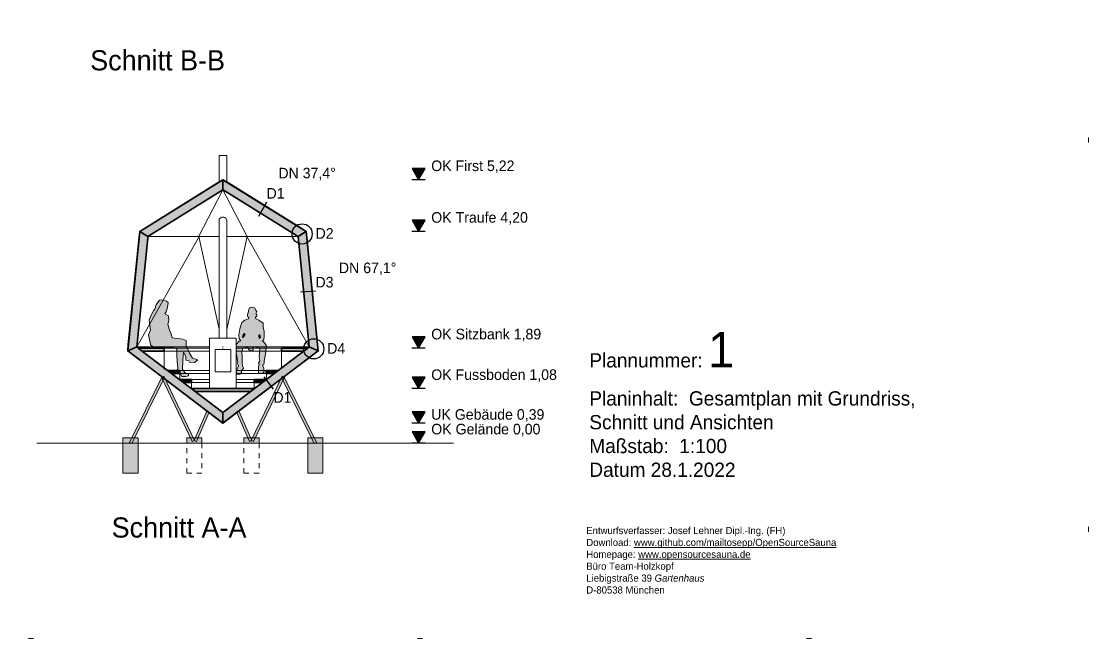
# Model space of a CAD drawing. Header units: metres. Extents: x -6 to 36, y -18 to 11.7.
# Drawn here: x 14.82 to 36, y -18 to -5.76 of the extents above; entities that cross this region are included whole.
import ezdxf

# ---------------------------------------------------------------- set-up
doc = ezdxf.new("R2010")
doc.units = ezdxf.units.M
doc.header["$LTSCALE"] = 2.54
doc.linetypes.add('ACAD_ISO07W100', pattern=[3, 0, -3])
doc.linetypes.add('Dash Style-5', pattern=[0.041656, 0.013885, -0.027771])
for name, color, linetype, lineweight, true_color in [('Dimension', 7, 'Continuous', 25, 0x000000), ('Fläche ... Fläche-Beton', 7, 'Continuous', 5, 0xd5d8d8), ('Fläche ... Fläche-Stahl', 7, 'Continuous', 5, 0xc9c5bf), ('Fläche ... Fläche-Weiss', 7, 'Continuous', 25, 0xfafafa), ('Linie ... Line-Plankopf', 7, 'ACAD_ISO07W100', 5, 0x000000), ('Linie ... Linie-Ansicht', 7, 'Continuous', 5, 0x000000), ('Linie ... Linie-Detail', 1, 'Continuous', 25, 0xff0000), ('Linie ... Linie-Holz', 7, 'Continuous', 35, 0x000000), ('Linie ... Linie-Verdeckt', 7, 'Dash Style-5', 5, 0x000000), ('Schnitt ... Schnitt-Holz', 7, 'Continuous', 0, 0x000000), ('Text', 7, 'Continuous', 25, 0x000000)]:
    doc.layers.add(name, color=color, linetype=linetype, lineweight=lineweight, true_color=true_color)
doc.styles.add('textstyle11', font='')
doc.styles.add('textstyle12', font='')
doc.styles.add('textstyle13', font='')
doc.styles.add('textstyle14', font='')
doc.styles.add('textstyle15', font='FUTURAL.TTF')
doc.styles.add('textstyle16', font='FUTURAL.TTF')
doc.styles.add('textstyle17', font='FUTURAL.TTF')
doc.styles.add('textstyle18', font='FUTURAL.TTF')
doc.styles.add('textstyle19', font='FUTURAL.TTF')
doc.styles.add('textstyle20', font='FUTURAL.TTF')
doc.styles.add('textstyle21', font='FUTURAL.TTF')
doc.styles.add('textstyle22', font='FUTURAL.TTF')
doc.styles.add('textstyle31', font='FUTURAL.TTF')
doc.styles.add('textstyle32', font='FUTURAL.TTF')
doc.styles.add('textstyle33', font='FUTURAL.TTF')
doc.styles.add('textstyle34', font='FUTURAL.TTF')
doc.styles.add('textstyle35', font='FUTURAL.TTF')
doc.styles.add('textstyle53', font='')
doc.styles.add('textstyle54', font='')
doc.styles.get('textstyle11').set_extended_font_data('Futura Lt BT')
doc.styles.get('textstyle12').set_extended_font_data('Futura Lt BT')
doc.styles.get('textstyle13').set_extended_font_data('Futura Lt BT')
doc.styles.get('textstyle14').set_extended_font_data('Futura Lt BT')
doc.styles.get('textstyle53').set_extended_font_data('Futura Lt BT')
doc.styles.get('textstyle54').set_extended_font_data('Futura Lt BT')

# ---------------------------------------------------------------- blocks, each defined once
blk = doc.blocks.new('Höhenkote')
at = {"layer": 'Dimension', "transparency": 33554687}
blk.add_hatch(color=256, dxfattribs=at).paths.add_polyline_path([(0.13, 0.225), (-0.13, 0.225), (0, 0)], flags=0)
at = {"layer": 'Dimension'}
for q in [(-0.133, 0), (0.13, 0), (0.13, 0), (0.13, 0), (0.13, 0), (0.13, 0), (0.13, 0)]:
    blk.add_line((0.13, 0), q, dxfattribs=at)
at = {"layer": 'Dimension', "flags": 128}
blk.add_lwpolyline([(0.13, 0.225), (-0.13, 0.225), (0, 0)], close=True, dxfattribs=at)
blk = doc.blocks.new('Plankopf A4 hoch')
at = {"layer": 'Linie ... Line-Plankopf'}
for p, q in [((0, -2.673), (6.956, -2.673)), ((0, -2.941), (6.956, -2.941)), ((0, -3.209), (6.956, -3.209)), ((0, -3.477), (6.956, -3.477)), ((0, -3.745), (6.956, -3.745)), ((0, -4.013), (6.956, -4.013)), ((0, -4.281), (6.956, -4.281)), ((0, -4.548), (6.956, -4.548)), ((0, -4.816), (6.956, -4.816))]:
    blk.add_line(p, q, dxfattribs=at)
at = {"layer": 'Linie ... Linie-Verdeckt', "char_height": 0.3, "attachment_point": 1}
for s, insert, style in [('\\H0.2;Projekttitel: \\P\\H0.499999;OpenSourceSauna', (0.022, 0.21), 'textstyle14'), ('\\H0.2;Änderungen:                                Datum             Zeichner', (0.036, -2.325), 'textstyle12'), ('\\H0.2;Plannummer:\\~\\H0.5;1\\H0.2;\\PPlaninhalt: \\~Gesamtplan mit Grundriss, \\PSchnitt und Ansichten\\PMaßstab: \\~1:100\\PDatum\\~28.1.2022', (0.063, -16.102), 'textstyle13'), ('\\H0.1;Entwurfsverfasser: Josef Lehner Dipl.-Ing. (FH)\\PDownload: \\c14313472;\\Lwww.github.com/mailtosepp/OpenSourceSauna\\P\\c0;\\lHomepage: \\c14313472;\\Lwww.opensourcesauna.de\\P\\c0;\\lBüro Team-Holzkopf\\PLiebigstraße 39 \\fFutura Lt BT|b0|i1|c0|p0;Gartenhaus\\P\\fFutura Lt BT|b0|i0|c0|p0;D-80538 München ', (0.021, -18.838), 'textstyle11')]:
    blk.add_mtext(s, dxfattribs=dict(at, insert=insert, style=style))

msp = doc.modelspace()

# ---------------------------------------------------------------- hatches: boundary and pattern name
at = {"layer": 'Fläche ... Fläche-Beton', "linetype": 'Continuous', "lineweight": 0, "transparency": 33554687}
for points in [[(16.834, -14.021), (17.134, -14.021), (17.134, -14.721), (16.834, -14.721)], [(18.102, -14.021), (18.402, -14.021), (18.402, -14.121), (18.102, -14.121)], [(19.534, -14.121), (19.234, -14.121), (19.234, -14.021), (19.534, -14.021)], [(20.802, -14.721), (20.502, -14.721), (20.502, -14.021), (20.802, -14.021)]]:
    msp.add_hatch(color=256, dxfattribs=at).paths.add_polyline_path(points, flags=0)
at = {"layer": 'Fläche ... Fläche-Stahl', "linetype": 'Continuous', "transparency": 33554687}
for points in [[(17.007, -14.132), (16.962, -14.11), (17.606, -12.813), (17.651, -12.835)], [(18.255, -14.07), (18.21, -14.091), (17.597, -12.817), (17.642, -12.795)], [(19.994, -12.796), (20.039, -12.818), (19.426, -14.091), (19.381, -14.07)], [(19.986, -12.836), (20.031, -12.814), (20.674, -14.11), (20.629, -14.132)], [(18.293, -14.09), (18.247, -14.07), (18.5, -13.492), (18.545, -13.512)], [(19.087, -13.504), (19.133, -13.484), (19.389, -14.07), (19.343, -14.09)]]:
    msp.add_hatch(color=256, dxfattribs=at).paths.add_polyline_path(points, flags=0)
at = {"layer": 'Fläche ... Fläche-Weiss', "true_color": 0xf2f2f2, "transparency": 33554687}
msp.add_hatch(color=7, dxfattribs=at).paths.add_polyline_path([(18.31, -12.48), (18.255, -12.525), (18.155, -12.515), (18.144, -12.492), (18.08, -12.479), (18.08, -12.407), (18.036, -12.322), (18.022, -12.487), (18.017, -12.66), (18.069, -12.732), (18.136, -12.751), (18.134, -12.786), (18.08, -12.801), (18.004, -12.8), (17.97, -12.742), (17.931, -12.734), (17.897, -12.701), (17.925, -12.636), (17.908, -12.499), (17.903, -12.371), (17.906, -12.259), (17.84, -12.235), (17.781, -12.223), (17.601, -12.227), (17.462, -12.234), (17.378, -12.171), (17.371, -12.128), (17.342, -11.974), (17.381, -11.885), (17.359, -11.743), (17.353, -11.675), (17.407, -11.559), (17.448, -11.486), (17.463, -11.463), (17.49, -11.382), (17.56, -11.289), (17.608, -11.279), (17.699, -11.308), (17.729, -11.334), (17.72, -11.429), (17.692, -11.516), (17.663, -11.556), (17.736, -11.601), (17.747, -11.695), (17.723, -11.762), (17.748, -11.864), (17.788, -11.964), (17.809, -12.035), (18.023, -12.064), (18.085, -12.087), (18.089, -12.19), (18.155, -12.341), (18.212, -12.435), (18.317, -12.471)], flags=0)
h = msp.add_hatch(color=7, dxfattribs=at)
h.paths.add_polyline_path([(19.231, -11.999), (19.211, -12.025), (19.219, -11.987), (19.241, -11.955), (19.245, -11.951), (19.245, -11.971)], flags=0)
h.paths.add_polyline_path([(19.547, -11.997), (19.559, -12.029), (19.545, -12.043), (19.535, -12.013), (19.539, -11.977)], flags=0)
h.paths.add_polyline_path([(19.128, -12.587), (19.113, -12.622), (19.078, -12.687), (19.093, -12.752), (19.153, -12.752), (19.188, -12.722), (19.188, -12.687), (19.223, -12.637), (19.203, -12.587), (19.198, -12.522), (19.198, -12.407), (19.193, -12.297), (19.213, -12.247), (19.288, -12.227), (19.313, -12.222), (19.323, -12.262), (19.368, -12.292), (19.418, -12.277), (19.408, -12.232), (19.433, -12.212), (19.508, -12.227), (19.553, -12.252), (19.538, -12.412), (19.553, -12.492), (19.523, -12.532), (19.538, -12.552), (19.523, -12.617), (19.523, -12.727), (19.558, -12.742), (19.613, -12.732), (19.633, -12.707), (19.628, -12.637), (19.603, -12.577), (19.628, -12.562), (19.638, -12.527), (19.633, -12.497), (19.663, -12.357), (19.673, -12.232), (19.683, -12.192), (19.648, -12.142), (19.603, -12.097), (19.628, -12.077), (19.633, -11.997), (19.633, -11.912), (19.618, -11.817), (19.613, -11.747), (19.533, -11.682), (19.468, -11.657), (19.463, -11.627), (19.488, -11.607), (19.488, -11.567), (19.473, -11.562), (19.488, -11.517), (19.473, -11.487), (19.443, -11.442), (19.378, -11.427), (19.348, -11.442), (19.323, -11.492), (19.318, -11.552), (19.308, -11.562), (19.308, -11.612), (19.333, -11.622), (19.328, -11.657), (19.253, -11.687), (19.193, -11.732), (19.153, -11.857), (19.133, -11.972), (19.143, -12.052), (19.173, -12.092), (19.138, -12.102), (19.078, -12.167), (19.078, -12.207), (19.083, -12.327), (19.113, -12.517), (19.108, -12.542), (19.123, -12.567)], flags=0)
at = {"layer": 'Schnitt ... Schnitt-Holz', "linetype": 'Continuous', "lineweight": 0, "true_color": 0xf8bd00, "transparency": 33554687}
for points in [[(17.166, -9.923), (17.327, -10.024), (18.818, -9.1), (18.818, -8.9), (18.704, -8.97), (18.704, -8.97), (17.272, -9.858), (17.272, -9.858)], [(20.369, -9.861), (18.932, -8.97), (18.932, -8.97), (18.818, -8.9), (18.818, -9.1), (18.843, -9.115), (18.843, -9.115), (20.279, -10.005), (20.309, -10.024), (20.47, -9.923)], [(17.106, -12.214), (17.324, -10.059), (17.327, -10.024), (17.166, -9.923), (17.154, -10.042), (16.94, -12.166), (16.927, -12.293)], [(20.309, -10.024), (20.53, -12.214), (20.709, -12.293), (20.696, -12.166), (20.696, -12.166), (20.482, -10.042), (20.482, -10.042), (20.47, -9.923)], [(18.818, -13.513), (17.136, -12.238), (17.106, -12.214), (16.927, -12.293), (17.016, -12.36), (17.016, -12.36), (17.016, -12.36), (18.698, -13.636), (18.698, -13.635), (18.698, -13.636), (18.818, -13.727)], [(17.653, -12.238), (17.653, -12.298), (17.215, -12.298), (17.136, -12.238)], [(18.938, -13.636), (20.62, -12.36), (20.709, -12.293), (20.53, -12.214), (20.518, -12.225), (18.836, -13.5), (18.818, -13.513), (18.818, -13.727)], [(19.983, -12.238), (19.983, -12.298), (20.421, -12.298), (20.5, -12.238)], [(17.959, -12.681), (17.959, -12.741), (17.8, -12.741), (17.72, -12.681)], [(19.677, -12.681), (19.677, -12.741), (19.836, -12.741), (19.916, -12.681)], [(18.196, -12.861), (18.196, -12.921), (18.037, -12.921), (17.959, -12.861)], [(19.44, -12.861), (19.44, -12.921), (19.599, -12.921), (19.677, -12.862)], [(19.441, -13.041), (19.362, -13.101), (18.274, -13.101), (18.195, -13.041)]]:
    msp.add_hatch(color=40, dxfattribs=at).paths.add_polyline_path(points, flags=0)

# ---------------------------------------------------------------- linework, layer by layer
at = {"layer": 'Fläche ... Fläche-Beton', "linetype": 'Continuous', "lineweight": 5}
for points in [[(16.834, -14.021), (17.134, -14.021), (17.134, -14.721), (16.834, -14.721)], [(18.102, -14.021), (18.402, -14.021), (18.402, -14.121), (18.102, -14.121)], [(19.534, -14.121), (19.234, -14.121), (19.234, -14.021), (19.534, -14.021)], [(20.802, -14.721), (20.502, -14.721), (20.502, -14.021), (20.802, -14.021)]]:
    msp.add_lwpolyline(points, close=True, dxfattribs=at)
at = {"layer": 'Fläche ... Fläche-Stahl', "linetype": 'Continuous'}
for points in [[(17.007, -14.132), (16.962, -14.11), (17.606, -12.813), (17.651, -12.835)], [(18.255, -14.07), (18.21, -14.091), (17.597, -12.817), (17.642, -12.795)], [(19.994, -12.796), (20.039, -12.818), (19.426, -14.091), (19.381, -14.07)], [(19.986, -12.836), (20.031, -12.814), (20.674, -14.11), (20.629, -14.132)], [(18.293, -14.09), (18.247, -14.07), (18.5, -13.492), (18.545, -13.512)], [(19.087, -13.504), (19.133, -13.484), (19.389, -14.07), (19.343, -14.09)]]:
    msp.add_lwpolyline(points, close=True, dxfattribs=at)
at = {"layer": 'Linie ... Line-Plankopf', "flags": 128}
msp.add_lwpolyline([(-6, 11.7), (36, 11.7), (36, -18), (-6, -18)], close=True, dxfattribs=at)
at = {"layer": 'Linie ... Linie-Ansicht', "linetype": 'Continuous', "lineweight": 5}
for p, q in [((18.818, -9.1), (18.333, -10.035)), ((18.818, -9.1), (19.299, -10.024)), ((18.345, -10.025), (17.106, -12.214)), ((18.317, -10.023), (17.327, -10.024)), ((18.743, -10.025), (18.317, -10.025)), ((18.338, -10.025), (18.743, -11.865)), ((19.299, -10.024), (18.893, -11.868)), ((20.309, -10.024), (18.893, -10.025)), ((19.291, -10.024), (20.53, -12.213)), ((18.549, -12.212), (17.106, -12.21)), ((18.805, -12.268), (18.805, -12.269)), ((18.818, -12.207), (18.817, -12.212)), ((18.819, -12.212), (18.817, -12.212)), ((18.818, -12.207), (18.819, -12.212)), ((18.832, -12.268), (18.832, -12.27)), ((20.53, -12.214), (19.078, -12.213)), ((17.653, -12.298), (17.653, -12.661)), ((19.983, -12.298), (19.983, -12.63)), ((17.959, -12.741), (17.959, -12.861)), ((18.196, -12.921), (18.196, -13.041)), ((19.44, -12.921), (19.44, -13.025)), ((19.683, -12.741), (19.683, -12.861)), ((15.122, -14.121), (23.397, -14.121))]:
    msp.add_line(p, q, dxfattribs=at)
at = {"layer": 'Linie ... Linie-Ansicht', "linetype": 'Continuous', "lineweight": 5, "flags": 128}
for points in [[(18.743, -8.946), (18.743, -8.42), (18.893, -8.42), (18.893, -8.946)], [(18.893, -9.699), (18.893, -12.041), (18.743, -12.041), (18.743, -9.699)], [(18.549, -12.298), (17.653, -12.298), (17.653, -12.238), (18.549, -12.238)], [(18.812, -12.238), (18.825, -12.238)], [(19.078, -12.238), (19.983, -12.238), (19.983, -12.298), (19.078, -12.298)], [(18.549, -12.741), (17.959, -12.741), (17.959, -12.681), (18.549, -12.681)], [(19.078, -12.681), (19.683, -12.681), (19.683, -12.741), (19.078, -12.741)], [(18.549, -12.921), (18.196, -12.921), (18.196, -12.861), (18.549, -12.861)], [(19.078, -12.861), (19.44, -12.861), (19.44, -12.921), (19.078, -12.921)]]:
    msp.add_lwpolyline(points, dxfattribs=at)
at = {"layer": 'Linie ... Linie-Ansicht', "linetype": 'Continuous', "lineweight": 5}
for points in [[(18.31, -12.48), (18.255, -12.525), (18.155, -12.515), (18.144, -12.492), (18.08, -12.479), (18.08, -12.407), (18.036, -12.322), (18.022, -12.487), (18.017, -12.66), (18.069, -12.732), (18.136, -12.751), (18.134, -12.786), (18.08, -12.801), (18.004, -12.8), (17.97, -12.742), (17.931, -12.734), (17.897, -12.701), (17.925, -12.636), (17.908, -12.499), (17.903, -12.371), (17.906, -12.259), (17.84, -12.235), (17.781, -12.223), (17.601, -12.227), (17.462, -12.234), (17.378, -12.171), (17.371, -12.128), (17.342, -11.974), (17.381, -11.885), (17.359, -11.743), (17.353, -11.675), (17.407, -11.559), (17.448, -11.486), (17.463, -11.463), (17.49, -11.382), (17.56, -11.289), (17.608, -11.279), (17.699, -11.308), (17.729, -11.334), (17.72, -11.429), (17.692, -11.516), (17.663, -11.556), (17.736, -11.601), (17.747, -11.695), (17.723, -11.762), (17.748, -11.864), (17.788, -11.964), (17.809, -12.035), (18.023, -12.064), (18.085, -12.087), (18.089, -12.19), (18.155, -12.341), (18.212, -12.435), (18.317, -12.471)], [(19.128, -12.587), (19.113, -12.622), (19.078, -12.687), (19.093, -12.752), (19.153, -12.752), (19.188, -12.722), (19.188, -12.687), (19.223, -12.637), (19.203, -12.587), (19.198, -12.522), (19.198, -12.407), (19.193, -12.297), (19.213, -12.247), (19.288, -12.227), (19.313, -12.222), (19.323, -12.262), (19.368, -12.292), (19.418, -12.277), (19.408, -12.232), (19.433, -12.212), (19.508, -12.227), (19.553, -12.252), (19.538, -12.412), (19.553, -12.492), (19.523, -12.532), (19.538, -12.552), (19.523, -12.617), (19.523, -12.727), (19.558, -12.742), (19.613, -12.732), (19.633, -12.707), (19.628, -12.637), (19.603, -12.577), (19.628, -12.562), (19.638, -12.527), (19.633, -12.497), (19.663, -12.357), (19.673, -12.232), (19.683, -12.192), (19.648, -12.142), (19.603, -12.097), (19.628, -12.077), (19.633, -11.997), (19.633, -11.912), (19.618, -11.817), (19.613, -11.747), (19.533, -11.682), (19.468, -11.657), (19.463, -11.627), (19.488, -11.607), (19.488, -11.567), (19.473, -11.562), (19.488, -11.517), (19.473, -11.487), (19.443, -11.442), (19.378, -11.427), (19.348, -11.442), (19.323, -11.492), (19.318, -11.552), (19.308, -11.562), (19.308, -11.612), (19.333, -11.622), (19.328, -11.657), (19.253, -11.687), (19.193, -11.732), (19.153, -11.857), (19.133, -11.972), (19.143, -12.052), (19.173, -12.092), (19.138, -12.102), (19.078, -12.167), (19.078, -12.207), (19.083, -12.327), (19.113, -12.517), (19.108, -12.542), (19.123, -12.567)], [(18.549, -12.041), (19.078, -12.041), (19.078, -13.041), (18.549, -13.041)], [(18.662, -12.268), (18.974, -12.268), (18.974, -12.711), (18.662, -12.711)]]:
    msp.add_lwpolyline(points, close=True, dxfattribs=at)
at = {"layer": 'Linie ... Linie-Ansicht'}
for start_param, end_param in [(3.141598, 6.283191), (3.141593, 3.141598)]:
    msp.add_ellipse((18.818, -9.699), major_axis=(-0.075, 0), ratio=0.765441, start_param=start_param, end_param=end_param, dxfattribs=at)
at = {"layer": 'Linie ... Linie-Detail', "color": 1, "linetype": 'Continuous', "lineweight": 25, "true_color": 0xff0000}
for p, q in [((19.683, -9.342), (19.524, -9.626)), ((20.355, -11.123), (20.654, -11.104)), ((19.819, -13.05), (19.637, -12.811))]:
    msp.add_line(p, q, dxfattribs=at)
for centre in [(20.389, -9.974), (20.62, -12.253)]:
    msp.add_circle(centre, 0.2, dxfattribs=at)
at = {"layer": 'Linie ... Linie-Holz'}
for p, q in [((18.818, -8.9), (17.166, -9.923)), ((18.818, -8.9), (20.47, -9.923)), ((17.166, -9.923), (16.927, -12.293)), ((20.356, -9.994), (20.47, -9.923)), ((20.47, -9.923), (20.709, -12.293)), ((17.053, -12.238), (16.927, -12.293)), ((16.927, -12.293), (18.818, -13.727)), ((20.709, -12.293), (18.818, -13.727))]:
    msp.add_line(p, q, dxfattribs=at)
for points in [[(17.166, -9.923), (17.327, -10.024), (18.818, -9.1), (18.818, -8.9), (18.704, -8.97), (18.704, -8.97), (17.272, -9.858), (17.272, -9.858)], [(20.369, -9.861), (18.932, -8.97), (18.932, -8.97), (18.818, -8.9), (18.818, -9.1), (18.843, -9.115), (18.843, -9.115), (20.279, -10.005), (20.309, -10.024), (20.47, -9.923)], [(20.309, -10.024), (20.53, -12.214), (20.709, -12.293), (20.696, -12.166), (20.696, -12.166), (20.482, -10.042), (20.482, -10.042), (20.47, -9.923)], [(19.231, -11.999), (19.211, -12.025), (19.219, -11.987), (19.241, -11.955), (19.245, -11.951), (19.245, -11.971)], [(19.547, -11.997), (19.559, -12.029), (19.545, -12.043), (19.535, -12.013), (19.539, -11.977)], [(18.818, -13.513), (17.136, -12.238), (17.106, -12.214), (16.927, -12.293), (17.016, -12.36), (17.016, -12.36), (17.016, -12.36), (18.698, -13.636), (18.698, -13.635), (18.698, -13.636), (18.818, -13.727)], [(17.653, -12.238), (17.653, -12.298), (17.215, -12.298), (17.136, -12.238)], [(18.938, -13.636), (20.62, -12.36), (20.709, -12.293), (20.53, -12.214), (20.518, -12.225), (18.836, -13.5), (18.818, -13.513), (18.818, -13.727)], [(19.983, -12.238), (19.983, -12.298), (20.421, -12.298), (20.5, -12.238)], [(17.959, -12.681), (17.959, -12.741), (17.8, -12.741), (17.72, -12.681)], [(19.677, -12.681), (19.677, -12.741), (19.836, -12.741), (19.916, -12.681)], [(18.196, -12.861), (18.196, -12.921), (18.037, -12.921), (17.959, -12.861)], [(19.44, -12.861), (19.44, -12.921), (19.599, -12.921), (19.677, -12.862)], [(19.441, -13.041), (19.362, -13.101), (18.274, -13.101), (18.195, -13.041)]]:
    msp.add_lwpolyline(points, close=True, dxfattribs=at)
at = {"layer": 'Linie ... Linie-Holz', "flags": 128}
msp.add_lwpolyline([(17.106, -12.214), (17.324, -10.059), (17.327, -10.024), (17.166, -9.923), (17.154, -10.042), (16.94, -12.166), (16.927, -12.293)], close=True, dxfattribs=at)
at = {"layer": 'Linie ... Linie-Verdeckt', "linetype": 'Dash Style-5', "lineweight": 5}
for points in [[(18.102, -14.121), (18.402, -14.121), (18.402, -14.721), (18.102, -14.721)], [(19.234, -14.121), (19.534, -14.121), (19.534, -14.721), (19.234, -14.721)]]:
    msp.add_lwpolyline(points, close=True, dxfattribs=at)

# ---------------------------------------------------------------- block references
at = {"layer": 'Dimension'}
for p in [(22.701, -8.9), (22.701, -9.923), (22.701, -12.238), (22.701, -13.041), (22.701, -13.727), (22.701, -14.121)]:
    msp.add_blockref('Höhenkote', p, dxfattribs=at)
at = {"layer": 'Linie ... Line-Plankopf', "xscale": 1.414285714285714, "yscale": 1.414285714285714, "zscale": 1.414285714285714}
msp.add_blockref('Plankopf A4 hoch', (26, 10.857), dxfattribs=at)

# ---------------------------------------------------------------- texts
at = {"layer": 'Dimension', "char_height": 0.2097, "attachment_point": 1, "line_spacing_factor": 0.972742}
for s, insert, width, style in [('DN 37,4°', (19.918, -8.663), 1.48982, 'textstyle21'), ('DN 67,1°', (21.119, -10.542), 1.3278, 'textstyle22')]:
    msp.add_mtext(s, dxfattribs=dict(at, insert=insert, width=width, style=style))
at = {"layer": 'Dimension', "char_height": 0.20973, "attachment_point": 1, "line_spacing_factor": 0.972742}
for s, insert, style in [('OK First 5,22', (22.952, -8.518), 'textstyle20'), ('OK Traufe 4,20', (22.952, -9.542), 'textstyle19'), ('OK Sitzbank 1,89', (22.952, -11.856), 'textstyle18'), ('OK Fussboden 1,08', (22.952, -12.66), 'textstyle15'), ('UK Gebäude 0,39', (22.952, -13.449), 'textstyle17'), ('OK Gelände 0,00', (22.952, -13.74), 'textstyle16')]:
    msp.add_mtext(s, dxfattribs=dict(at, insert=insert, style=style))
at = {"layer": 'Linie ... Linie-Detail', "color": 1, "true_color": 0xff0000, "char_height": 0.2097, "attachment_point": 1, "rotation": 0, "line_spacing_factor": 0.972742}
for s, insert, style in [('D1', (19.683, -9.064), 'textstyle33'), ('D2', (20.656, -9.859), 'textstyle31'), ('D3', (20.654, -10.826), 'textstyle34'), ('D4', (20.887, -12.139), 'textstyle32'), ('D1', (19.819, -13.111), 'textstyle35')]:
    msp.add_mtext(s, dxfattribs=dict(at, insert=insert, style=style))
at = {"layer": 'Text', "char_height": 0.4, "attachment_point": 1}
for s, insert, style in [('Schnitt B-B', (16.183, -6.331), 'textstyle54'), ('Schnitt A-A', (16.609, -15.596), 'textstyle53')]:
    msp.add_mtext(s, dxfattribs=dict(at, insert=insert, style=style))

doc.saveas('drawing.dxf')
